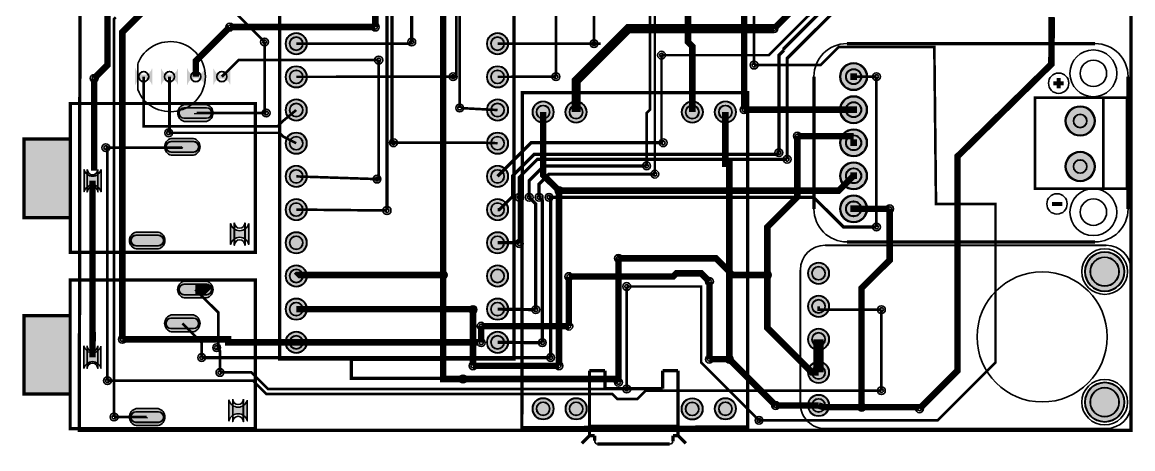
# Model space of a CAD drawing. Header units: millimetres. Extents: x -73.1 to 12.2, y 1 to 92.9.
# Drawn here: x -73.1 to 12.2, y 1 to 33.8 of the extents above; entities that cross this region are included whole.
import ezdxf

# ---------------------------------------------------------------- set-up
doc = ezdxf.new("R2010")
doc.units = ezdxf.units.MM
for name, color, linetype, true_color in [('BoardOutLine', 7, 'Continuous', 0xff00ff), ('BottomLayer', 7, 'Continuous', 0x0000ff), ('BottomSilkLayer', 7, 'Continuous', 0x66cc33), ('BottomSolderMaskLayer', 7, 'Continuous', 0xaa00ff), ('Document', 7, 'Continuous', 0xffffff), ('Hole', 7, 'Continuous', 0x222222), ('Multi-Layer', 7, 'Continuous', 0xc0c0c0), ('TopLayer', 7, 'Continuous', 0xff0000), ('TopSilkLayer', 7, 'Continuous', 0xffcc00), ('TopSolderMaskLayer', 7, 'Continuous', 0x800080)]:
    doc.layers.add(name, color=color, linetype=linetype, true_color=true_color)

msp = doc.modelspace()

# ---------------------------------------------------------------- hatches: boundary and pattern name
at = {"layer": 'BottomSolderMaskLayer'}
for points in [[(-52.879, 32.126, 1), (-51.228, 32.126, 1)], [(-37.419, 32.126, 1), (-35.768, 32.126, 1)], [(-63.103, 30.251, -0.785398), (-64.423, 30.251), (-64.423, 28.931, -0.785398), (-63.103, 28.931)], [(-61.12, 30.251, -0.785398), (-62.44, 30.251), (-62.44, 28.931, -0.785398), (-61.12, 28.931)], [(-59.093, 30.241, -0.785398), (-60.433, 30.241), (-60.433, 28.941, -0.785398), (-59.093, 28.941)], [(-57.103, 30.251, -0.785398), (-58.423, 30.251), (-58.423, 28.931, -0.785398), (-57.103, 28.931)], [(-52.879, 29.575, 1), (-51.228, 29.575, 1)], [(-37.419, 29.575, 1), (-35.768, 29.575, 1)], [(-10.299, 29.591, 1), (-8.198, 29.591, 1)], [(-60.659, 26.122, -0.785398), (-60.659, 27.472), (-58.93, 27.472, -0.785398), (-58.93, 26.122)], [(-52.879, 27.025, 1), (-51.228, 27.025, 1)], [(-37.419, 27.025, 1), (-35.768, 27.025, 1)], [(-33.919, 26.868, 1), (-32.268, 26.868, 1)], [(-31.387, 26.868, 1), (-29.736, 26.868, 1)], [(-22.458, 26.868, 1), (-20.807, 26.868, 1)], [(-19.918, 26.868, 1), (-18.267, 26.868, 1)], [(-10.299, 27.051, 1), (-8.198, 27.051, 1)], [(7.008, 26.184, 1), (9.294, 26.184, 1)], [(-61.659, 23.522, -0.785398), (-61.659, 24.872), (-59.93, 24.872, -0.785398), (-59.93, 23.522)], [(-52.879, 24.474, 1), (-51.228, 24.474, 1)], [(-37.419, 24.474, 1), (-35.768, 24.474, 1)], [(-10.299, 24.511, 1), (-8.198, 24.511, 1)], [(7.008, 22.684, 1), (9.294, 22.684, 1)], [(-67.019, 22.461, -0.785398), (-68.369, 22.461), (-68.369, 20.733, -0.785398), (-67.019, 20.733)], [(-52.879, 21.924, 1), (-51.228, 21.924, 1)], [(-37.419, 21.924, 1), (-35.768, 21.924, 1)], [(-10.299, 21.971, 1), (-8.198, 21.971, 1)], [(-10.299, 19.431, 1), (-8.198, 19.431, 1)], [(-52.879, 19.373, 1), (-51.228, 19.373, 1)], [(-37.419, 19.373, 1), (-35.768, 19.373, 1)], [(-55.669, 18.31, -0.785398), (-57.119, 18.31), (-57.119, 16.684, -0.785398), (-55.669, 16.684)], [(-64.359, 16.322, -0.785398), (-64.359, 17.672), (-62.63, 17.672, -0.785398), (-62.63, 16.322)], [(-52.879, 16.823, 1), (-51.228, 16.823, 1)], [(-37.419, 16.823, 1), (-35.768, 16.823, 1)], [(8.508, 14.605, 1), (11.558, 14.605, 1)], [(-52.879, 14.272, 1), (-51.228, 14.272, 1)], [(-37.419, 14.272, 1), (-35.768, 14.272, 1)], [(-12.763, 14.478, 1), (-11.113, 14.478, 1)], [(-60.664, 12.554, -0.785398), (-60.664, 13.904), (-58.936, 13.904, -0.785398), (-58.936, 12.554)], [(-52.879, 11.722, 1), (-51.228, 11.722, 1)], [(-37.419, 11.722, 1), (-35.768, 11.722, 1)], [(-12.763, 11.938, 1), (-11.113, 11.938, 1)], [(-61.664, 9.954, -0.785398), (-61.664, 11.304), (-59.936, 11.304, -0.785398), (-59.936, 9.954)], [(-52.879, 9.171, 1), (-51.228, 9.171, 1)], [(-37.419, 9.171, 1), (-35.768, 9.171, 1)], [(-12.763, 9.398, 1), (-11.113, 9.398, 1)], [(-67.025, 8.893, -0.785398), (-68.375, 8.893), (-68.375, 7.165, -0.785398), (-67.025, 7.165)], [(-12.763, 6.858, 1), (-11.113, 6.858, 1)], [(8.508, 4.572, 1), (11.558, 4.572, 1)], [(-12.763, 4.318, 1), (-11.113, 4.318, 1)], [(-55.79, 4.75, -0.785398), (-57.24, 4.75), (-57.24, 3.124, -0.785398), (-55.79, 3.124)], [(-33.919, 4.064, 1), (-32.268, 4.064, 1)], [(-31.38, 4.062, 1), (-29.729, 4.062, 1)], [(-22.469, 4.055, 1), (-20.818, 4.055, 1)], [(-19.918, 4.064, 1), (-18.267, 4.064, 1)], [(-64.364, 2.754, -0.785398), (-64.364, 4.104), (-62.636, 4.104, -0.785398), (-62.636, 2.754)]]:
    msp.add_hatch(color=256, dxfattribs=at).paths.add_polyline_path(points)
at = {"layer": 'Document'}
for points in [[(-8.994, 29.337), (-8.994, 29.845), (-9.502, 29.845), (-9.502, 29.337)], [(-8.994, 26.797), (-8.994, 27.305), (-9.502, 27.305), (-9.502, 26.797)], [(-69.406, 24.86), (-69.406, 18.764), (-72.962, 18.764), (-72.962, 24.86), (-69.406, 24.86)], [(-8.994, 24.257), (-8.994, 24.765), (-9.502, 24.765), (-9.502, 24.257)], [(-8.994, 21.717), (-8.994, 22.225), (-9.502, 22.225), (-9.502, 21.717)], [(-8.994, 19.177), (-8.994, 19.685), (-9.502, 19.685), (-9.502, 19.177)], [(-69.412, 11.292), (-69.412, 5.196), (-72.968, 5.196), (-72.968, 11.292), (-69.412, 11.292)]]:
    msp.add_hatch(color=256, dxfattribs=at).paths.add_polyline_path(points)
at = {"layer": 'Multi-Layer'}
for points in [[(-52.853, 32.126, 1), (-51.253, 32.126, 1)], [(-37.393, 32.126, 1), (-35.793, 32.126, 1)], [(-63.128, 30.226, -0.785398), (-64.398, 30.226), (-64.398, 28.956, -0.785398), (-63.128, 28.956)], [(-61.145, 30.226, -0.785398), (-62.415, 30.226), (-62.415, 28.956, -0.785398), (-61.145, 28.956)], [(-59.118, 30.216, -0.785398), (-60.408, 30.216), (-60.408, 28.966, -0.785398), (-59.118, 28.966)], [(-57.128, 30.226, -0.785398), (-58.398, 30.226), (-58.398, 28.956, -0.785398), (-57.128, 28.956)], [(-52.853, 29.575, 1), (-51.253, 29.575, 1)], [(-37.393, 29.575, 1), (-35.793, 29.575, 1)], [(-10.248, 29.591, 1), (-8.248, 29.591, 1)], [(-52.853, 27.025, 1), (-51.253, 27.025, 1)], [(-37.393, 27.025, 1), (-35.793, 27.025, 1)], [(-33.893, 26.868, 1), (-32.293, 26.868, 1)], [(-31.362, 26.868, 1), (-29.762, 26.868, 1)], [(-22.433, 26.868, 1), (-20.833, 26.868, 1)], [(-19.893, 26.868, 1), (-18.293, 26.868, 1)], [(-10.248, 27.051, 1), (-8.248, 27.051, 1)], [(7.058, 26.184, 1), (9.243, 26.184, 1)], [(-52.853, 24.474, 1), (-51.253, 24.474, 1)], [(-37.393, 24.474, 1), (-35.793, 24.474, 1)], [(-10.248, 24.511, 1), (-8.248, 24.511, 1)], [(7.058, 22.684, 1), (9.243, 22.684, 1)], [(-52.853, 21.924, 1), (-51.253, 21.924, 1)], [(-37.393, 21.924, 1), (-35.793, 21.924, 1)], [(-10.248, 21.971, 1), (-8.248, 21.971, 1)], [(-52.853, 19.373, 1), (-51.253, 19.373, 1)], [(-37.393, 19.373, 1), (-35.793, 19.373, 1)], [(-10.248, 19.431, 1), (-8.248, 19.431, 1)], [(-52.853, 16.823, 1), (-51.253, 16.823, 1)], [(-37.393, 16.823, 1), (-35.793, 16.823, 1)], [(8.533, 14.605, 1), (11.533, 14.605, 1)], [(-52.853, 14.272, 1), (-51.253, 14.272, 1)], [(-37.393, 14.272, 1), (-35.793, 14.272, 1)], [(-12.738, 14.478, 1), (-11.138, 14.478, 1)], [(-52.853, 11.722, 1), (-51.253, 11.722, 1)], [(-37.393, 11.722, 1), (-35.793, 11.722, 1)], [(-12.738, 11.938, 1), (-11.138, 11.938, 1)], [(-52.853, 9.171, 1), (-51.253, 9.171, 1)], [(-37.393, 9.171, 1), (-35.793, 9.171, 1)], [(-12.738, 9.398, 1), (-11.138, 9.398, 1)], [(-12.738, 6.858, 1), (-11.138, 6.858, 1)], [(8.533, 4.572, 1), (11.533, 4.572, 1)], [(-12.738, 4.318, 1), (-11.138, 4.318, 1)], [(-33.893, 4.064, 1), (-32.293, 4.064, 1)], [(-31.355, 4.062, 1), (-29.755, 4.062, 1)], [(-22.444, 4.055, 1), (-20.844, 4.055, 1)], [(-19.893, 4.064, 1), (-18.293, 4.064, 1)]]:
    msp.add_hatch(color=256, dxfattribs=at).paths.add_polyline_path(points)
at = {"layer": 'TopSolderMaskLayer'}
for points in [[(-52.879, 32.126, 1), (-51.228, 32.126, 1)], [(-37.419, 32.126, 1), (-35.768, 32.126, 1)], [(-63.103, 30.251, -0.785398), (-64.423, 30.251), (-64.423, 28.931, -0.785398), (-63.103, 28.931)], [(-61.12, 30.251, -0.785398), (-62.44, 30.251), (-62.44, 28.931, -0.785398), (-61.12, 28.931)], [(-59.093, 30.241, -0.785398), (-60.433, 30.241), (-60.433, 28.941, -0.785398), (-59.093, 28.941)], [(-57.103, 30.251, -0.785398), (-58.423, 30.251), (-58.423, 28.931, -0.785398), (-57.103, 28.931)], [(-52.879, 29.575, 1), (-51.228, 29.575, 1)], [(-37.419, 29.575, 1), (-35.768, 29.575, 1)], [(-10.299, 29.591, 1), (-8.198, 29.591, 1)], [(-60.659, 26.122, -0.785398), (-60.659, 27.472), (-58.93, 27.472, -0.785398), (-58.93, 26.122)], [(-52.879, 27.025, 1), (-51.228, 27.025, 1)], [(-37.419, 27.025, 1), (-35.768, 27.025, 1)], [(-33.919, 26.868, 1), (-32.268, 26.868, 1)], [(-31.387, 26.868, 1), (-29.736, 26.868, 1)], [(-22.458, 26.868, 1), (-20.807, 26.868, 1)], [(-19.918, 26.868, 1), (-18.267, 26.868, 1)], [(-10.299, 27.051, 1), (-8.198, 27.051, 1)], [(7.008, 26.184, 1), (9.294, 26.184, 1)], [(-61.659, 23.522, -0.785398), (-61.659, 24.872), (-59.93, 24.872, -0.785398), (-59.93, 23.522)], [(-52.879, 24.474, 1), (-51.228, 24.474, 1)], [(-37.419, 24.474, 1), (-35.768, 24.474, 1)], [(-10.299, 24.511, 1), (-8.198, 24.511, 1)], [(7.008, 22.684, 1), (9.294, 22.684, 1)], [(-67.019, 22.461, -0.785398), (-68.369, 22.461), (-68.369, 20.733, -0.785398), (-67.019, 20.733)], [(-52.879, 21.924, 1), (-51.228, 21.924, 1)], [(-37.419, 21.924, 1), (-35.768, 21.924, 1)], [(-10.299, 21.971, 1), (-8.198, 21.971, 1)], [(-10.299, 19.431, 1), (-8.198, 19.431, 1)], [(-52.879, 19.373, 1), (-51.228, 19.373, 1)], [(-37.419, 19.373, 1), (-35.768, 19.373, 1)], [(-55.669, 18.31, -0.785398), (-57.119, 18.31), (-57.119, 16.684, -0.785398), (-55.669, 16.684)], [(-64.359, 16.322, -0.785398), (-64.359, 17.672), (-62.63, 17.672, -0.785398), (-62.63, 16.322)], [(-52.879, 16.823, 1), (-51.228, 16.823, 1)], [(-37.419, 16.823, 1), (-35.768, 16.823, 1)], [(8.508, 14.605, 1), (11.558, 14.605, 1)], [(-52.879, 14.272, 1), (-51.228, 14.272, 1)], [(-37.419, 14.272, 1), (-35.768, 14.272, 1)], [(-12.763, 14.478, 1), (-11.113, 14.478, 1)], [(-60.664, 12.554, -0.785398), (-60.664, 13.904), (-58.936, 13.904, -0.785398), (-58.936, 12.554)], [(-52.879, 11.722, 1), (-51.228, 11.722, 1)], [(-37.419, 11.722, 1), (-35.768, 11.722, 1)], [(-12.763, 11.938, 1), (-11.113, 11.938, 1)], [(-61.664, 9.954, -0.785398), (-61.664, 11.304), (-59.936, 11.304, -0.785398), (-59.936, 9.954)], [(-52.879, 9.171, 1), (-51.228, 9.171, 1)], [(-37.419, 9.171, 1), (-35.768, 9.171, 1)], [(-12.763, 9.398, 1), (-11.113, 9.398, 1)], [(-67.025, 8.893, -0.785398), (-68.375, 8.893), (-68.375, 7.165, -0.785398), (-67.025, 7.165)], [(-12.763, 6.858, 1), (-11.113, 6.858, 1)], [(8.508, 4.572, 1), (11.558, 4.572, 1)], [(-12.763, 4.318, 1), (-11.113, 4.318, 1)], [(-55.79, 4.75, -0.785398), (-57.24, 4.75), (-57.24, 3.124, -0.785398), (-55.79, 3.124)], [(-33.919, 4.064, 1), (-32.268, 4.064, 1)], [(-31.38, 4.062, 1), (-29.729, 4.062, 1)], [(-22.469, 4.055, 1), (-20.818, 4.055, 1)], [(-19.918, 4.064, 1), (-18.267, 4.064, 1)], [(-64.364, 2.754, -0.785398), (-64.364, 4.104), (-62.636, 4.104, -0.785398), (-62.636, 2.754)]]:
    msp.add_hatch(color=256, dxfattribs=at).paths.add_polyline_path(points)

# ---------------------------------------------------------------- linework, layer by layer
at = {"layer": 'BoardOutLine', "const_width": 0.254}
msp.add_lwpolyline([(-68.58, 92.456), (12.065, 92.583), (12.065, 2.414), (-68.707, 2.414), (-68.58, 92.456)], close=True, dxfattribs=at)
at = {"layer": 'BottomLayer'}
for points, const_width in [([(-24.003, 31.242), (-15.748, 31.242), (-9.525, 37.465)], 0.2), ([(-57.277, 35.179), (-57.277, 35.052), (-54.483, 32.258)], 0.2), ([(-66.548, 34.544), (-66.548, 30.481), (-67.564, 29.465)], 0.5), ([(-57.15, 33.401), (-45.974, 33.401)], 0.5), ([(-30.562, 26.868), (-30.561, 29.257), (-26.543, 33.275), (-15.367, 33.275)], 0.7), ([(-52.053, 32.126), (-43.312, 32.126), (-43.18, 32.258)], 0.2), ([(-36.593, 32.126), (-28.685, 32.131)], 0.2), ([(-16.891, 30.481), (-11.791, 30.481), (-10.394, 31.878), (-3.048, 31.878), (-2.921, 19.813), (1.651, 19.813), (1.651, 7.621), (-2.795, 3.175), (-16.51, 3.175)], 0.2), ([(-57.763, 29.591), (-56.493, 30.861), (-45.72, 30.861)], 0.2), ([(-52.053, 27.025), (-53.045, 26.203), (-53.467, 25.782), (-63.764, 25.782), (-63.764, 29.592)], 0.2), ([(-52.053, 29.575), (-52.053, 29.575), (-40.005, 29.591)], 0.2), ([(-32.108, 29.592), (-36.593, 29.575)], 0.2), ([(-9.248, 29.591), (-7.493, 29.591), (-7.493, 29.591)], 0.2), ([(-17.653, 27.051), (-17.273, 27.051), (-17.273, 27.052), (-9.248, 27.052)], 0.5), ([(-54.356, 26.797), (-59.794, 26.797), (-59.794, 26.798)], 0.2), ([(-36.593, 27.025), (-39.497, 27.179), (-39.497, 27.178)], 0.2), ([(-52.053, 24.474), (-53.045, 24.979), (-53.34, 25.274), (-61.849, 25.274)], 0.2), ([(-9.248, 25.019), (-13.566, 25.019)], 0.5), ([(-60.795, 24.197), (-60.862, 24.13), (-66.675, 24.13)], 0.2), ([(-36.593, 24.474), (-37.629, 24.511), (-44.577, 24.511)], 0.2), ([(-36.593, 21.924), (-34.006, 24.511), (-23.876, 24.511)], 0.25), ([(-36.594, 19.373), (-36.449, 19.373), (-35.433, 20.389), (-35.433, 21.972), (-33.782, 23.623), (-15.113, 23.623), (-14.986, 23.75)], 0.25), ([(-34.925, 20.321), (-34.925, 21.845), (-33.528, 23.242), (-14.351, 23.242)], 0.25), ([(-34.163, 20.32), (-34.163, 21.59), (-33.02, 22.733), (-25.146, 22.733)], 0.25), ([(-24.511, 22.098), (-32.639, 22.098), (-33.401, 21.336), (-33.401, 20.32)], 0.25), ([(-31.877, 20.828), (-10.391, 20.828), (-9.248, 21.971)], 0.5), ([(-45.847, 21.717), (-52.053, 21.924), (-52.053, 21.924)], 0.2), ([(-7.493, 18.035), (-10.033, 18.035), (-12.319, 20.321), (-32.638, 20.321), (-32.639, 20.32)], 0.25), ([(-6.477, 19.432), (-6.477, 19.432), (-9.248, 19.439), (-9.248, 19.432)], 0.5), ([(-45.085, 19.304), (-52.053, 19.373), (-52.053, 19.373)], 0.2), ([(-36.593, 16.823), (-34.984, 16.823), (-34.925, 16.764)], 0.25), ([(-27.305, 15.621), (-27.304, 15.622), (-19.812, 15.622), (-18.542, 14.352), (-15.875, 14.352), (-15.875, 10.288), (-12.446, 6.859), (-11.938, 6.859)], 0.5), ([(-52.053, 14.272), (-51.974, 14.351), (-40.767, 14.351)], 0.5), ([(-31.115, 14.225), (-23.114, 14.225), (-22.86, 14.479), (-20.955, 14.479), (-20.32, 13.844)], 0.5), ([(-52.053, 11.722), (-38.481, 11.722), (-38.481, 11.684)], 0.5), ([(-11.938, 11.938), (-11.938, 11.684), (-7.112, 11.684)], 0.2), ([(-36.593, 11.722), (-36.593, 11.722), (-33.655, 11.684)], 0.25), ([(-37.846, 10.414), (-31.115, 10.414), (-31.115, 10.414)], 0.5), ([(-53.046, 9.17), (-57.277, 9.17), (-57.277, 9.398), (-65.405, 9.398)], 0.5), ([(-53.047, 9.171), (-37.846, 9.171), (-37.846, 9.144)], 0.5), ([(-11.938, 6.858), (-11.938, 9.398)], 0.8), ([(-33.147, 9.144), (-36.593, 9.171), (-36.593, 9.171)], 0.25), ([(-32.512, 8.001), (-59.309, 8.001), (-59.309, 8.001)], 0.25), ([(-20.32, 7.874), (-18.796, 7.874)], 0.5), ([(-26.67, 5.588), (-54.229, 5.588), (-55.499, 6.858), (-57.912, 6.858)], 0.2), ([(-38.481, 7.366), (-31.877, 7.366), (-31.877, 7.366)], 0.5), ([(-7.112, 5.461), (-25.223, 5.461), (-25.858, 4.826), (-27.406, 4.826), (-27.788, 5.208), (-54.356, 5.208), (-55.372, 6.224), (-66.548, 6.224)], 0.2), ([(-39.243, 6.35), (-27.559, 6.35), (-27.305, 6.096)], 0.5), ([(-15.24, 4.319), (-11.938, 4.319)], 0.5), ([(-11.938, 4.318), (-11.557, 4.191), (-8.636, 4.191)], 0.5), ([(-8.636, 4.192), (-4.319, 4.192), (-4.191, 4.064)], 0.5), ([(-63.5, 3.43), (-63.501, 3.429), (-66.04, 3.429)], 0.2)]:
    msp.add_lwpolyline(points, dxfattribs=dict(at, const_width=const_width))
at = {"layer": 'BottomSilkLayer', "const_width": 0.127}
msp.add_lwpolyline([(-64.222, 30.591), (-64.222, 28.591)], dxfattribs=at)
at = {"layer": 'BottomSolderMaskLayer'}
for points in [[(-9.277, 30.169), (-9.22, 30.169)], [(-64.152, 29.588), (-64.152, 29.594)], [(-63.374, 29.588), (-63.374, 29.594)], [(-62.169, 29.588), (-62.169, 29.594)], [(-61.391, 29.588), (-61.391, 29.594)], [(-60.152, 29.588), (-60.152, 29.594)], [(-59.374, 29.588), (-59.374, 29.594)], [(-58.152, 29.588), (-58.152, 29.594)], [(-57.374, 29.588), (-57.374, 29.594)], [(-9.277, 29.013), (-9.22, 29.013)], [(-9.277, 27.629), (-9.22, 27.629)], [(-58.93, 27.204), (-60.659, 27.204)], [(-9.277, 26.473), (-9.22, 26.473)], [(-58.93, 26.391), (-60.659, 26.391)], [(7.627, 26.184), (7.627, 26.184)], [(8.674, 26.184), (8.674, 26.184)], [(-9.277, 25.089), (-9.22, 25.089)], [(-59.93, 24.604), (-61.659, 24.604)], [(-9.277, 23.933), (-9.22, 23.933)], [(-59.93, 23.79), (-61.659, 23.79)], [(-68.11, 22.461), (-68.11, 20.733)], [(-67.279, 22.461), (-67.279, 20.733)], [(-9.277, 22.549), (-9.22, 22.549)], [(7.627, 22.684), (7.627, 22.684)], [(8.674, 22.684), (8.674, 22.684)], [(-9.277, 21.393), (-9.22, 21.393)], [(-9.277, 20.009), (-9.22, 20.009)], [(-9.277, 18.853), (-9.22, 18.853)], [(-56.809, 18.361), (-56.809, 16.633)], [(-55.98, 18.361), (-55.98, 16.633)], [(-62.63, 17.404), (-64.359, 17.404)], [(-62.63, 16.59), (-64.359, 16.59)], [(-58.936, 13.636), (-60.664, 13.636)], [(-58.936, 12.823), (-60.664, 12.823)], [(-59.936, 11.036), (-61.664, 11.036)], [(-59.936, 10.222), (-61.664, 10.222)], [(-68.115, 8.893), (-68.115, 7.165)], [(-67.285, 8.893), (-67.285, 7.165)], [(-56.929, 4.801), (-56.929, 3.073)], [(-56.101, 4.801), (-56.101, 3.073)], [(-62.636, 3.836), (-64.364, 3.836)], [(-62.636, 3.022), (-64.364, 3.022)]]:
    msp.add_lwpolyline(points, close=True, dxfattribs=at)
for centre, radius in [((-52.053, 32.126), 0.825), ((-52.053, 32.126), 0.516), ((-36.593, 32.126), 0.825), ((-36.593, 32.126), 0.516), ((-52.053, 29.575), 0.825), ((-52.053, 29.575), 0.516), ((-36.593, 29.575), 0.825), ((-36.593, 29.575), 0.516), ((-9.248, 29.591), 1.051), ((-52.053, 27.025), 0.825), ((-52.053, 27.025), 0.516), ((-36.593, 27.025), 0.825), ((-36.593, 27.025), 0.516), ((-33.093, 26.868), 0.825), ((-33.093, 26.868), 0.516), ((-30.562, 26.868), 0.825), ((-30.562, 26.868), 0.516), ((-21.633, 26.868), 0.825), ((-21.633, 26.868), 0.516), ((-19.093, 26.868), 0.825), ((-19.093, 26.868), 0.516), ((-9.248, 27.051), 1.051), ((8.151, 26.184), 1.143), ((-52.053, 24.474), 0.825), ((-52.053, 24.474), 0.516), ((-36.593, 24.474), 0.825), ((-36.593, 24.474), 0.516), ((-9.248, 24.511), 1.051), ((8.151, 22.684), 1.143), ((-52.053, 21.924), 0.825), ((-52.053, 21.924), 0.516), ((-36.593, 21.924), 0.825), ((-36.593, 21.924), 0.516), ((-9.248, 21.971), 1.051), ((-9.248, 19.431), 1.051), ((-52.053, 19.373), 0.825), ((-52.053, 19.373), 0.516), ((-36.593, 19.373), 0.825), ((-36.593, 19.373), 0.516), ((-52.053, 16.823), 0.825), ((-52.053, 16.823), 0.516), ((-36.593, 16.823), 0.825), ((-36.593, 16.823), 0.516), ((10.033, 14.605), 1.525), ((10.033, 14.605), 1.118), ((-52.053, 14.272), 0.825), ((-52.053, 14.272), 0.516), ((-36.593, 14.272), 0.825), ((-36.593, 14.272), 0.516), ((-11.938, 14.478), 0.825), ((-11.938, 14.478), 0.516), ((-52.053, 11.722), 0.825), ((-52.053, 11.722), 0.516), ((-36.593, 11.722), 0.825), ((-36.593, 11.722), 0.516), ((-11.938, 11.938), 0.825), ((-11.938, 11.938), 0.516), ((-52.053, 9.171), 0.825), ((-52.053, 9.171), 0.516), ((-36.593, 9.171), 0.825), ((-36.593, 9.171), 0.516), ((-11.938, 9.398), 0.825), ((-11.938, 9.398), 0.516), ((-11.938, 6.858), 0.825), ((-11.938, 6.858), 0.516), ((10.033, 4.572), 1.525), ((-11.938, 4.318), 0.825), ((10.033, 4.572), 1.118), ((-33.093, 4.064), 0.825), ((-33.093, 4.064), 0.516), ((-30.555, 4.062), 0.825), ((-30.554, 4.062), 0.516), ((-21.644, 4.055), 0.825), ((-21.644, 4.055), 0.516), ((-19.093, 4.064), 0.825), ((-19.093, 4.064), 0.516), ((-11.938, 4.318), 0.516)]:
    msp.add_circle(centre, radius, dxfattribs=at)
for centre, radius, start, end in [((-63.763, 29.594), 0.389, 360, 540), ((-61.78, 29.594), 0.389, 360, 540), ((-59.763, 29.594), 0.389, 360, 540), ((-57.763, 29.594), 0.389, 360, 540), ((-9.277, 29.591), 0.578, 450, 270), ((-9.22, 29.591), 0.578, 270, 450), ((-63.763, 29.588), 0.389, 540, 360), ((-61.78, 29.588), 0.389, 540, 360), ((-59.763, 29.588), 0.389, 540, 360), ((-57.763, 29.588), 0.389, 540, 360), ((-9.277, 27.051), 0.578, 450, 270), ((-9.22, 27.051), 0.578, 270, 450), ((-60.659, 26.797), 0.407, 90, 270), ((-58.93, 26.797), 0.407, 270, 90), ((8.151, 26.184), 0.523, 360, 180), ((8.151, 26.184), 0.523, 180, 360), ((-9.277, 24.511), 0.578, 450, 270), ((-9.22, 24.511), 0.578, 270, 450), ((-61.659, 24.197), 0.407, 90, 270), ((-59.93, 24.197), 0.407, 270, 90), ((8.151, 22.684), 0.523, 360, 180), ((-67.694, 22.461), 0.415, 180, 0), ((-9.277, 21.971), 0.578, 450, 270), ((-9.22, 21.971), 0.578, 270, 450), ((8.151, 22.684), 0.523, 180, 360), ((-67.694, 20.733), 0.415, 0, 180), ((-9.277, 19.431), 0.578, 450, 270), ((-9.22, 19.431), 0.578, 270, 450), ((-56.394, 18.361), 0.414, 180, 0), ((-64.359, 16.997), 0.407, 90, 270), ((-62.63, 16.997), 0.407, 270, 90), ((-56.394, 16.633), 0.414, 0, 180), ((-60.664, 13.229), 0.407, 90, 270), ((-58.936, 13.229), 0.407, 270, 90), ((-61.664, 10.629), 0.407, 90, 270), ((-59.936, 10.629), 0.407, 270, 90), ((-67.7, 8.893), 0.415, 180, 0), ((-67.7, 7.165), 0.415, 0, 180), ((-56.515, 4.801), 0.414, 180, 0), ((-64.364, 3.429), 0.407, 90, 270), ((-62.636, 3.429), 0.407, 270, 90), ((-56.515, 3.073), 0.414, 0, 180)]:
    msp.add_arc(centre, radius, start, end, dxfattribs=at)
at = {"layer": 'Document'}
for points, const_width in [([(-64.222, 30.591), (-64.222, 28.591)], 0.127), ([(-29.53, 6.999), (-28.336, 6.999)], 0.254), ([(-28.336, 5.602), (-28.336, 6.999)], 0.254), ([(-22.722, 6.999), (-23.916, 6.999)], 0.254), ([(-23.916, 5.602), (-23.916, 6.999)], 0.254), ([(-28.336, 5.602), (-23.916, 5.602)], 0.254), ([(-29.53, 2.706), (-22.722, 2.706)], 0.254)]:
    msp.add_lwpolyline(points, dxfattribs=dict(at, const_width=const_width))
msp.add_arc((-61.722, 29.591), 2.693, 201.80075, 158.19925, dxfattribs=at)
at = {"layer": 'Hole'}
for centre, radius in [((-57.15, 33.401), 0.15), ((-45.974, 33.401), 0.15), ((-15.367, 33.274), 0.15), ((-54.483, 32.258), 0.15), ((-43.18, 32.258), 0.15), ((-29.187, 32.126), 0.15), ((-45.72, 30.861), 0.155), ((-24.003, 31.242), 0.15), ((-16.891, 30.48), 0.15), ((-67.564, 29.464), 0.15), ((-40.005, 29.591), 0.15), ((-32.108, 29.591), 0.15), ((-7.493, 29.591), 0.15), ((-39.497, 27.178), 0.15), ((-54.356, 26.797), 0.15), ((-17.653, 27.051), 0.15), ((-61.849, 25.273), 0.15), ((-13.566, 25.019), 0.15), ((-66.675, 24.13), 0.15), ((-44.577, 24.511), 0.15), ((-23.876, 24.511), 0.15), ((-14.986, 23.749), 0.15), ((-14.351, 23.241), 0.15), ((-25.146, 22.733), 0.15), ((-24.511, 22.098), 0.15), ((-45.847, 21.717), 0.15), ((-34.925, 20.32), 0.15), ((-34.163, 20.32), 0.15), ((-33.401, 20.32), 0.15), ((-32.639, 20.32), 0.15), ((-31.877, 20.828), 0.15), ((-45.085, 19.304), 0.155), ((-6.477, 19.431), 0.15), ((-7.493, 18.034), 0.15), ((-34.925, 16.764), 0.15), ((-27.305, 15.621), 0.15), ((-40.767, 14.351), 0.15), ((-15.875, 14.351), 0.15), ((-31.115, 14.224), 0.15), ((-20.32, 13.844), 0.15), ((-26.67, 13.462), 0.15), ((-38.481, 11.684), 0.15), ((-33.655, 11.684), 0.15), ((-7.112, 11.684), 0.15), ((-37.846, 10.414), 0.15), ((-31.115, 10.414), 0.15), ((-65.405, 9.398), 0.15), ((-58.166, 8.763), 0.15), ((-37.846, 9.144), 0.15), ((-33.147, 9.144), 0.15), ((-59.309, 8.001), 0.15), ((-32.512, 8.001), 0.15), ((-20.32, 7.874), 0.15), ((-18.796, 7.874), 0.15), ((-57.912, 6.858), 0.15), ((-38.481, 7.366), 0.15), ((-31.877, 7.366), 0.15), ((-66.548, 6.223), 0.15), ((-39.243, 6.35), 0.15), ((-27.305, 6.096), 0.15), ((-26.67, 5.588), 0.15), ((-7.112, 5.461), 0.15), ((-15.24, 4.319), 0.15), ((-8.636, 4.191), 0.15), ((-66.04, 3.429), 0.15), ((-4.191, 4.064), 0.15), ((-16.51, 3.175), 0.15)]:
    msp.add_circle(centre, radius, dxfattribs=at)
at = {"layer": 'Multi-Layer'}
for points in [[(-9.276, 30.141), (-9.221, 30.141)], [(-64.144, 29.589), (-64.144, 29.594)], [(-63.382, 29.589), (-63.382, 29.594)], [(-62.161, 29.589), (-62.161, 29.594)], [(-61.399, 29.589), (-61.399, 29.594)], [(-60.144, 29.589), (-60.144, 29.594)], [(-59.382, 29.589), (-59.382, 29.594)], [(-58.144, 29.589), (-58.144, 29.594)], [(-57.382, 29.589), (-57.382, 29.594)], [(-9.276, 29.041), (-9.221, 29.041)], [(-9.276, 27.601), (-9.221, 27.601)], [(-58.944, 27.197), (-60.644, 27.197)], [(-9.276, 26.501), (-9.221, 26.501)], [(-58.944, 26.397), (-60.644, 26.397)], [(7.651, 26.184), (7.651, 26.184)], [(8.65, 26.184), (8.65, 26.184)], [(-9.276, 25.061), (-9.221, 25.061)], [(-59.944, 24.597), (-61.644, 24.597)], [(-9.276, 23.961), (-9.221, 23.961)], [(-59.944, 23.797), (-61.644, 23.797)], [(-68.094, 22.447), (-68.094, 20.747)], [(-67.294, 22.447), (-67.294, 20.747)], [(-9.276, 22.521), (-9.221, 22.521)], [(7.651, 22.684), (7.651, 22.684)], [(8.65, 22.684), (8.65, 22.684)], [(-9.276, 21.421), (-9.221, 21.421)], [(-9.276, 19.981), (-9.221, 19.981)], [(-9.276, 18.881), (-9.221, 18.881)], [(-56.794, 18.347), (-56.794, 16.647)], [(-55.994, 18.347), (-55.994, 16.647)], [(-62.644, 17.397), (-64.344, 17.397)], [(-62.644, 16.597), (-64.344, 16.597)], [(-58.95, 13.629), (-60.65, 13.629)], [(-58.95, 12.829), (-60.65, 12.829)], [(-59.95, 11.029), (-61.65, 11.029)], [(-59.95, 10.229), (-61.65, 10.229)], [(-68.1, 8.879), (-68.1, 7.179)], [(-67.3, 8.879), (-67.3, 7.179)], [(-56.915, 4.787), (-56.915, 3.087)], [(-56.115, 4.787), (-56.115, 3.087)], [(-62.65, 3.829), (-64.35, 3.829)], [(-62.65, 3.029), (-64.35, 3.029)]]:
    msp.add_lwpolyline(points, close=True, dxfattribs=at)
for points in [[(-60.645, 26.147, -0.785398), (-60.645, 27.447), (-58.945, 27.447, -0.785398), (-58.945, 26.147)], [(-61.645, 23.547, -0.785398), (-61.645, 24.847), (-59.945, 24.847, -0.785398), (-59.945, 23.547)], [(-67.044, 22.447, -0.785398), (-68.344, 22.447), (-68.344, 20.747, -0.785398), (-67.044, 20.747)], [(-55.694, 18.297, -0.785398), (-57.094, 18.297), (-57.094, 16.697, -0.785398), (-55.694, 16.697)], [(-64.345, 16.347, -0.785398), (-64.345, 17.647), (-62.645, 17.647, -0.785398), (-62.645, 16.347)], [(-60.65, 12.579, -0.785398), (-60.65, 13.879), (-58.95, 13.879, -0.785398), (-58.95, 12.579)], [(-61.65, 9.979, -0.785398), (-61.65, 11.279), (-59.95, 11.279, -0.785398), (-59.95, 9.979)], [(-67.05, 8.879, -0.785398), (-68.35, 8.879), (-68.35, 7.179, -0.785398), (-67.05, 7.179)], [(-55.815, 4.737, -0.785398), (-57.215, 4.737), (-57.215, 3.137, -0.785398), (-55.815, 3.137)], [(-64.35, 2.779, -0.785398), (-64.35, 4.079), (-62.65, 4.079, -0.785398), (-62.65, 2.779)]]:
    msp.add_lwpolyline(points, format="xyb", close=True, dxfattribs=at)
for centre, radius in [((-57.15, 33.401), 0.3), ((-45.974, 33.401), 0.3), ((-15.367, 33.274), 0.3), ((-54.483, 32.258), 0.3), ((-52.053, 32.126), 0.8), ((-52.053, 32.126), 0.5), ((-43.18, 32.258), 0.3), ((-36.593, 32.126), 0.8), ((-36.593, 32.126), 0.5), ((-29.187, 32.126), 0.3), ((-45.72, 30.861), 0.31), ((-24.003, 31.242), 0.3), ((-16.891, 30.48), 0.3), ((9.167, 29.845), 1.016), ((-52.053, 29.575), 0.8), ((-52.053, 29.575), 0.5), ((-40.005, 29.591), 0.3), ((-36.593, 29.575), 0.8), ((-36.593, 29.575), 0.5), ((-32.108, 29.591), 0.3), ((-9.248, 29.591), 1), ((-7.493, 29.591), 0.3), ((-67.564, 29.464), 0.3), ((-52.053, 27.025), 0.8), ((-52.053, 27.025), 0.5), ((-39.497, 27.178), 0.3), ((-36.593, 27.025), 0.8), ((-36.593, 27.025), 0.5), ((-33.093, 26.868), 0.8), ((-33.093, 26.868), 0.5), ((-30.562, 26.868), 0.8), ((-30.562, 26.868), 0.5), ((-21.633, 26.868), 0.8), ((-21.633, 26.868), 0.5), ((-19.093, 26.868), 0.8), ((-19.093, 26.868), 0.5), ((-17.653, 27.051), 0.3), ((-9.248, 27.051), 1), ((-54.356, 26.797), 0.3), ((8.151, 26.184), 1.092), ((-61.849, 25.273), 0.3), ((-52.053, 24.474), 0.8), ((-52.053, 24.474), 0.5), ((-44.577, 24.511), 0.3), ((-36.593, 24.474), 0.8), ((-36.593, 24.474), 0.5), ((-23.876, 24.511), 0.3), ((-13.566, 25.019), 0.3), ((-9.248, 24.511), 1), ((-66.675, 24.13), 0.3), ((-14.986, 23.749), 0.3), ((-25.146, 22.733), 0.3), ((-14.351, 23.241), 0.3), ((8.151, 22.684), 1.092), ((-52.053, 21.924), 0.8), ((-52.053, 21.924), 0.5), ((-36.593, 21.924), 0.8), ((-36.593, 21.924), 0.5), ((-24.511, 22.098), 0.3), ((-9.248, 21.971), 1), ((-45.847, 21.717), 0.3), ((-34.925, 20.32), 0.3), ((-34.163, 20.32), 0.3), ((-33.401, 20.32), 0.3), ((-32.639, 20.32), 0.3), ((-31.877, 20.828), 0.3), ((-52.053, 19.373), 0.8), ((-52.053, 19.373), 0.5), ((-36.593, 19.373), 0.8), ((-36.593, 19.373), 0.5), ((-9.248, 19.431), 1), ((-6.477, 19.431), 0.3), ((9.167, 19.177), 1.016), ((-45.085, 19.304), 0.31), ((-7.493, 18.034), 0.3), ((-52.053, 16.823), 0.8), ((-52.053, 16.823), 0.5), ((-36.593, 16.823), 0.8), ((-36.593, 16.823), 0.5), ((-34.925, 16.764), 0.3), ((-27.305, 15.621), 0.3), ((10.033, 14.605), 1.5), ((10.033, 14.605), 1.1), ((-52.053, 14.272), 0.8), ((-52.053, 14.272), 0.5), ((-40.767, 14.351), 0.3), ((-36.593, 14.272), 0.8), ((-36.593, 14.272), 0.5), ((-31.115, 14.224), 0.3), ((-15.875, 14.351), 0.3), ((-11.938, 14.478), 0.8), ((-11.938, 14.478), 0.5), ((-26.67, 13.462), 0.3), ((-20.32, 13.844), 0.3), ((-52.053, 11.722), 0.8), ((-52.053, 11.722), 0.5), ((-38.481, 11.684), 0.3), ((-36.593, 11.722), 0.8), ((-36.593, 11.722), 0.5), ((-33.655, 11.684), 0.3), ((-11.938, 11.938), 0.8), ((-11.938, 11.938), 0.5), ((-7.112, 11.684), 0.3), ((-37.846, 10.414), 0.3), ((-31.115, 10.414), 0.3), ((-65.405, 9.398), 0.3), ((-52.053, 9.171), 0.8), ((-52.053, 9.171), 0.5), ((-37.846, 9.144), 0.3), ((-36.593, 9.171), 0.8), ((-36.593, 9.171), 0.5), ((-33.147, 9.144), 0.3), ((-11.938, 9.398), 0.8), ((-11.938, 9.398), 0.5), ((-58.166, 8.763), 0.3), ((-59.309, 8.001), 0.3), ((-32.512, 8.001), 0.3), ((-20.32, 7.874), 0.3), ((-18.796, 7.874), 0.3), ((-57.912, 6.858), 0.3), ((-38.481, 7.366), 0.3), ((-31.877, 7.366), 0.3), ((-11.938, 6.858), 0.8), ((-11.938, 6.858), 0.5), ((-66.548, 6.223), 0.3), ((-39.243, 6.35), 0.3), ((-27.305, 6.096), 0.3), ((10.033, 4.572), 1.5), ((-26.67, 5.588), 0.3), ((-11.938, 4.318), 0.8), ((-7.112, 5.461), 0.3), ((10.033, 4.572), 1.1), ((-33.093, 4.064), 0.8), ((-33.093, 4.064), 0.5), ((-30.555, 4.062), 0.8), ((-30.554, 4.062), 0.5), ((-21.644, 4.055), 0.8), ((-21.644, 4.055), 0.5), ((-19.093, 4.064), 0.8), ((-19.093, 4.064), 0.5), ((-15.24, 4.319), 0.3), ((-11.938, 4.318), 0.5), ((-8.636, 4.191), 0.3), ((-4.191, 4.064), 0.3), ((-66.04, 3.429), 0.3), ((-16.51, 3.175), 0.3)]:
    msp.add_circle(centre, radius, dxfattribs=at)
for centre, radius, start, end in [((-63.763, 29.594), 0.381, 360, 540), ((-61.78, 29.594), 0.381, 360, 540), ((-59.763, 29.594), 0.381, 360, 540), ((-57.763, 29.594), 0.381, 360, 540), ((-9.276, 29.591), 0.55, 450, 270), ((-9.221, 29.591), 0.55, 270, 450), ((-63.763, 29.589), 0.381, 540, 360), ((-61.78, 29.589), 0.381, 540, 360), ((-59.763, 29.589), 0.381, 540, 360), ((-57.763, 29.589), 0.381, 540, 360), ((-9.276, 27.051), 0.55, 450, 270), ((-9.221, 27.051), 0.55, 270, 450), ((-60.644, 26.797), 0.4, 90, 270), ((-58.944, 26.797), 0.4, 270, 90), ((8.151, 26.184), 0.5, 360, 180), ((8.151, 26.184), 0.5, 180, 360), ((-9.276, 24.511), 0.55, 450, 270), ((-9.221, 24.511), 0.55, 270, 450), ((-61.644, 24.197), 0.4, 90, 270), ((-59.944, 24.197), 0.4, 270, 90), ((8.151, 22.684), 0.5, 360, 180), ((-67.694, 22.447), 0.4, 180, 0), ((-9.276, 21.971), 0.55, 450, 270), ((-9.221, 21.971), 0.55, 270, 450), ((8.151, 22.684), 0.5, 180, 360), ((-67.694, 20.747), 0.4, 0, 180), ((-9.276, 19.431), 0.55, 450, 270), ((-9.221, 19.431), 0.55, 270, 450), ((-56.394, 18.347), 0.4, 180, 0), ((-64.344, 16.997), 0.4, 90, 270), ((-62.644, 16.997), 0.4, 270, 90), ((-56.394, 16.647), 0.4, 0, 180), ((-60.65, 13.229), 0.4, 90, 270), ((-58.95, 13.229), 0.4, 270, 90), ((-61.65, 10.629), 0.4, 90, 270), ((-59.95, 10.629), 0.4, 270, 90), ((-67.7, 8.879), 0.4, 180, 0), ((-67.7, 7.179), 0.4, 0, 180), ((-56.515, 4.787), 0.4, 180, 0), ((-64.35, 3.429), 0.4, 90, 270), ((-62.65, 3.429), 0.4, 270, 90), ((-56.515, 3.087), 0.4, 0, 180)]:
    msp.add_arc(centre, radius, start, end, dxfattribs=at)
at = {"layer": 'TopLayer'}
for points, const_width in [([(-14.605, 88.393), (-14.605, 70.232), (-14.478, 70.105), (-14.478, 55.373), (-12.065, 52.96), (-12.065, 36.576), (-15.367, 33.274)], 0.5), ([(-21.633, 26.869), (-21.633, 31.918), (-21.971, 32.259), (-21.971, 81.027), (-22.987, 81.916), (-24.765, 83.694), (-24.765, 84.329)], 0.5), ([(-14.351, 23.241), (-14.351, 30.989), (-8.382, 36.958), (-8.382, 84.415), (-6.741, 84.415)], 0.25), ([(-43.18, 32.258), (-43.18, 63.374), (-43.18, 63.374), (-42.926, 63.628), (-42.926, 83.947)], 0.25), ([(-40.005, 29.591), (-39.751, 29.591), (-39.751, 40.259), (-40.132, 40.64), (-40.132, 82.169), (-40.132, 82.169)], 0.2), ([(-44.577, 24.511), (-44.704, 24.511), (-44.704, 64.389), (-44.45, 64.643), (-44.45, 78.74)], 0.25), ([(-44.958, 77.344), (-44.958, 64.643), (-45.085, 64.516), (-45.085, 19.304), (-45.085, 19.304)], 0.25), ([(-40.767, 14.351), (-40.767, 69.215), (-40.767, 69.215), (-40.767, 69.215)], 0.5), ([(-16.637, 57.659), (-16.637, 46.991), (-15.24, 45.594), (-15.24, 38.609), (-17.653, 36.196), (-17.653, 27.052)], 0.5), ([(-14.097, 52.578), (-14.097, 52.578), (-14.097, 37.974), (-16.891, 35.18), (-16.891, 30.48)], 0.2), ([(-24.511, 43.434), (-24.511, 22.098), (-24.511, 22.098)], 0.2), ([(-39.497, 27.178), (-39.497, 40.767), (-39.624, 40.767)], 0.2), ([(-29.187, 32.126), (-29.187, 40.64)], 0.2), ([(-45.974, 33.402), (-45.974, 38.482)], 0.5), ([(-32.108, 38.989), (-32.108, 29.591)], 0.2), ([(-25.146, 22.734), (-25.146, 26.798), (-24.892, 27.052), (-24.892, 37.339), (-25.146, 37.593)], 0.2), ([(-14.605, 31.624), (-14.605, 31.751), (-9.017, 37.339)], 0.25), ([(-65.405, 9.398), (-65.405, 13.994), (-65.405, 13.994), (-65.405, 33.006), (-62.936, 35.474)], 0.5), ([(-66.04, 3.429), (-66.04, 34.036), (-65.913, 34.163)], 0.2), ([(-4.191, 4.065), (-1.27, 6.986), (-1.27, 23.46), (5.939, 30.552), (5.969, 34.164)], 0.5), ([(-59.764, 29.592), (-59.764, 30.788), (-57.15, 33.402)], 0.5), ([(-54.483, 32.258), (-54.483, 26.924), (-54.356, 26.797)], 0.2), ([(-14.986, 23.749), (-14.986, 31.242), (-14.605, 31.623)], 0.25), ([(-45.72, 30.861), (-45.72, 21.717), (-45.847, 21.717)], 0.2), ([(-23.876, 24.511), (-23.876, 24.511), (-24.003, 24.638), (-24.003, 31.242)], 0.2), ([(-67.564, 29.464), (-67.564, 29.464), (-67.564, 22.352)], 0.5), ([(-61.849, 25.273), (-61.849, 25.401), (-61.781, 25.401), (-61.781, 29.592)], 0.25), ([(-7.493, 29.599), (-7.493, 18.161), (-7.493, 18.034), (-7.493, 18.034)], 0.2), ([(-31.877, 20.828), (-33.093, 22.044), (-33.093, 26.868)], 0.5), ([(-18.796, 7.875), (-18.796, 22.901), (-19.093, 22.901), (-19.093, 26.869)], 0.5), ([(-13.566, 25.02), (-13.566, 20.343), (-15.875, 18.034), (-15.875, 14.351)], 0.5), ([(-66.548, 6.223), (-66.548, 24.003), (-66.675, 24.13)], 0.2), ([(-67.694, 21.597), (-67.691, 9.271), (-67.7, 8.029)], 0.5), ([(-31.877, 7.366), (-31.877, 20.828), (-31.877, 20.828)], 0.5), ([(-34.925, 16.764), (-34.925, 20.32), (-34.925, 20.32)], 0.25), ([(-33.655, 11.684), (-33.655, 19.812), (-34.163, 20.32)], 0.25), ([(-33.401, 20.32), (-33.147, 20.066), (-33.147, 9.144)], 0.25), ([(-32.639, 20.32), (-32.512, 20.193), (-32.512, 8.001)], 0.25), ([(-8.636, 4.192), (-8.636, 13.336), (-6.477, 15.495), (-6.477, 19.432)], 0.5), ([(-27.305, 6.096), (-27.305, 15.621), (-27.305, 15.621)], 0.5), ([(-40.767, 14.351), (-40.767, 6.35), (-39.243, 6.35)], 0.5), ([(-31.115, 10.414), (-31.115, 14.224), (-31.115, 14.224)], 0.5), ([(-20.32, 13.844), (-20.32, 7.874)], 0.5), ([(-58.801, 13.081), (-58.949, 13.229), (-59.8, 13.229)], 0.8), ([(-58.166, 8.764), (-58.039, 8.764), (-58.039, 11.469), (-59.799, 13.229)], 0.2), ([(-26.67, 13.462), (-26.67, 5.588), (-26.67, 5.588)], 0.2), ([(-16.51, 3.175), (-20.955, 7.62), (-20.955, 9.017), (-20.955, 13.462), (-26.67, 13.462)], 0.2), ([(-38.481, 11.684), (-38.481, 7.366), (-38.481, 7.366)], 0.5), ([(-7.112, 11.684), (-7.112, 5.461), (-7.112, 5.461)], 0.2), ([(-59.309, 8.001), (-59.309, 9.137), (-60.8, 10.628)], 0.2), ([(-37.846, 9.144), (-37.846, 10.414), (-37.846, 10.414)], 0.5), ([(-57.912, 6.858), (-57.912, 8.509), (-58.166, 8.763)], 0.2), ([(-18.796, 7.875), (-15.24, 4.319)], 0.5)]:
    msp.add_lwpolyline(points, dxfattribs=dict(at, const_width=const_width))
at = {"layer": 'TopSilkLayer'}
for points, const_width in [([(-35.323, 7.901), (-53.323, 7.901), (-53.323, 58.901), (-35.323, 58.901), (-35.323, 7.901)], 0.254), ([(-17.387, 2.664), (-17.387, 15.464), (-17.387, 28.364), (-34.687, 28.364), (-34.727, 2.612), (-17.387, 2.664)], 0.254), ([(-69.406, 27.527), (-55.182, 27.527), (-55.182, 16.097), (-69.406, 16.097), (-69.406, 27.527)], 0.254), ([(4.752, 20.983), (11.749, 20.983), (11.749, 27.983), (4.68, 27.983), (4.68, 20.983), (4.752, 20.983)], 0.203), ([(-69.412, 13.959), (-55.188, 13.959), (-55.188, 2.529), (-69.412, 2.529), (-69.412, 13.959)], 0.254), ([(-40.767, 6.401), (-47.823, 6.401), (-47.823, 7.874), (-40.767, 7.874), (-40.767, 6.401)], 0.254)]:
    msp.add_lwpolyline(points, close=True, dxfattribs=dict(at, const_width=const_width))
for points, const_width in [([(-9.756, 32.131), (9.294, 32.131)], 0.254), ([(-64.222, 30.591), (-64.222, 28.591)], 0.127), ([(-12.296, 19.431), (-12.296, 29.591)], 0.254), ([(6.103, 29.083), (6.896, 29.083)], 0.305), ([(6.5, 28.686), (6.5, 29.48)], 0.305), ([(11.834, 29.591), (11.834, 19.431)], 0.254), ([(9.929, 20.955), (9.929, 27.955)], 0.203), ([(-69.406, 24.797), (-72.962, 24.797), (-72.962, 18.764), (-69.406, 18.764)], 0.254), ([(6.769, 19.812), (5.976, 19.812)], 0.305), ([(10.16, 16.637), (-11.43, 16.637)], 0.152), ([(9.294, 16.891), (-9.756, 16.891)], 0.254), ([(-13.335, 14.732), (-13.335, 4.445)], 0.152), ([(12.065, 4.445), (12.065, 14.732)], 0.152), ([(-69.412, 11.229), (-72.968, 11.229), (-72.968, 5.196), (-69.412, 5.196)], 0.254), ([(-29.53, 2.706), (-29.53, 6.999)], 0.254), ([(-29.53, 5.399), (-29.53, 6.999)], 0.254), ([(-29.53, 6.999), (-28.336, 6.999)], 0.254), ([(-28.336, 6.999), (-28.336, 5.602)], 0.254), ([(-22.722, 6.999), (-23.916, 6.999)], 0.254), ([(-23.916, 5.602), (-23.916, 6.999)], 0.254), ([(-22.722, 6.999), (-22.722, 2.706)], 0.254), ([(-22.722, 5.399), (-22.722, 6.999)], 0.254), ([(-28.336, 5.602), (-23.916, 5.602)], 0.254), ([(-29.53, 1.995), (-29.53, 2.706)], 0.254), ([(-29.53, 2.706), (-22.722, 2.706)], 0.254), ([(-22.722, 2.706), (-22.722, 1.995)], 0.254), ([(-11.43, 2.54), (10.16, 2.54)], 0.152), ([(-29.53, 1.995), (-30.114, 1.411)], 0.254), ([(-29.53, 1.995), (-29.123, 1.995)], 0.254), ([(-29.123, 1.995), (-29.123, 1.614)], 0.254), ([(-23.129, 1.995), (-22.722, 1.995)], 0.254), ([(-23.129, 1.563), (-23.129, 1.995)], 0.254), ([(-22.722, 1.995), (-22.138, 1.411)], 0.254), ([(-28.92, 1.36), (-23.383, 1.36)], 0.254)]:
    msp.add_lwpolyline(points, dxfattribs=dict(at, const_width=const_width))
for centre, radius in [((10.033, 14.605), 1.753), ((5.23, 9.586), 5), ((10.033, 4.572), 1.753)]:
    msp.add_circle(centre, radius, dxfattribs=at)
for centre, radius, start, end in [((-61.722, 29.591), 2.693, 201.80075, 158.19925), ((-9.756, 29.591), 2.54, 90, 180), ((9.167, 29.845), 1.8, 0.06872, 359.93128), ((9.294, 29.591), 2.54, 0, 90), ((6.5, 29.085), 0.782, 180.14892, 179.85108), ((6.372, 19.81), 0.782, 0.14892, 359.85108), ((9.167, 19.177), 1.8, 0.06872, 359.93128), ((-9.756, 19.431), 2.54, 180, 270), ((9.294, 19.431), 2.54, 270, 0), ((-11.43, 14.732), 1.905, 90, 179.99935), ((10.16, 14.732), 1.905, 0.00065, 90), ((-11.43, 4.445), 1.905, 179.99989, 270), ((10.16, 4.445), 1.905, 270, 0), ((-28.89, 1.587), 0.239, 176.8401, 260.90604), ((-23.365, 1.59), 0.239, 266.73996, 350.29389)]:
    msp.add_arc(centre, radius, start, end, dxfattribs=at)
at = {"layer": 'TopSolderMaskLayer'}
for points in [[(-9.277, 30.169), (-9.22, 30.169)], [(-64.152, 29.588), (-64.152, 29.594)], [(-63.374, 29.588), (-63.374, 29.594)], [(-62.169, 29.588), (-62.169, 29.594)], [(-61.391, 29.588), (-61.391, 29.594)], [(-60.152, 29.588), (-60.152, 29.594)], [(-59.374, 29.588), (-59.374, 29.594)], [(-58.152, 29.588), (-58.152, 29.594)], [(-57.374, 29.588), (-57.374, 29.594)], [(-9.277, 29.013), (-9.22, 29.013)], [(-9.277, 27.629), (-9.22, 27.629)], [(-58.93, 27.204), (-60.659, 27.204)], [(-9.277, 26.473), (-9.22, 26.473)], [(-58.93, 26.391), (-60.659, 26.391)], [(7.627, 26.184), (7.627, 26.184)], [(8.674, 26.184), (8.674, 26.184)], [(-9.277, 25.089), (-9.22, 25.089)], [(-59.93, 24.604), (-61.659, 24.604)], [(-9.277, 23.933), (-9.22, 23.933)], [(-59.93, 23.79), (-61.659, 23.79)], [(-68.11, 22.461), (-68.11, 20.733)], [(-67.279, 22.461), (-67.279, 20.733)], [(-9.277, 22.549), (-9.22, 22.549)], [(7.627, 22.684), (7.627, 22.684)], [(8.674, 22.684), (8.674, 22.684)], [(-9.277, 21.393), (-9.22, 21.393)], [(-9.277, 20.009), (-9.22, 20.009)], [(-9.277, 18.853), (-9.22, 18.853)], [(-56.809, 18.361), (-56.809, 16.633)], [(-55.98, 18.361), (-55.98, 16.633)], [(-62.63, 17.404), (-64.359, 17.404)], [(-62.63, 16.59), (-64.359, 16.59)], [(-58.936, 13.636), (-60.664, 13.636)], [(-58.936, 12.823), (-60.664, 12.823)], [(-59.936, 11.036), (-61.664, 11.036)], [(-59.936, 10.222), (-61.664, 10.222)], [(-68.115, 8.893), (-68.115, 7.165)], [(-67.285, 8.893), (-67.285, 7.165)], [(-56.929, 4.801), (-56.929, 3.073)], [(-56.101, 4.801), (-56.101, 3.073)], [(-62.636, 3.836), (-64.364, 3.836)], [(-62.636, 3.022), (-64.364, 3.022)]]:
    msp.add_lwpolyline(points, close=True, dxfattribs=at)
for centre, radius in [((-52.053, 32.126), 0.825), ((-52.053, 32.126), 0.516), ((-36.593, 32.126), 0.825), ((-36.593, 32.126), 0.516), ((-52.053, 29.575), 0.825), ((-52.053, 29.575), 0.516), ((-36.593, 29.575), 0.825), ((-36.593, 29.575), 0.516), ((-9.248, 29.591), 1.051), ((-52.053, 27.025), 0.825), ((-52.053, 27.025), 0.516), ((-36.593, 27.025), 0.825), ((-36.593, 27.025), 0.516), ((-33.093, 26.868), 0.825), ((-33.093, 26.868), 0.516), ((-30.562, 26.868), 0.825), ((-30.562, 26.868), 0.516), ((-21.633, 26.868), 0.825), ((-21.633, 26.868), 0.516), ((-19.093, 26.868), 0.825), ((-19.093, 26.868), 0.516), ((-9.248, 27.051), 1.051), ((8.151, 26.184), 1.143), ((-52.053, 24.474), 0.825), ((-52.053, 24.474), 0.516), ((-36.593, 24.474), 0.825), ((-36.593, 24.474), 0.516), ((-9.248, 24.511), 1.051), ((8.151, 22.684), 1.143), ((-52.053, 21.924), 0.825), ((-52.053, 21.924), 0.516), ((-36.593, 21.924), 0.825), ((-36.593, 21.924), 0.516), ((-9.248, 21.971), 1.051), ((-9.248, 19.431), 1.051), ((-52.053, 19.373), 0.825), ((-52.053, 19.373), 0.516), ((-36.593, 19.373), 0.825), ((-36.593, 19.373), 0.516), ((-52.053, 16.823), 0.825), ((-52.053, 16.823), 0.516), ((-36.593, 16.823), 0.825), ((-36.593, 16.823), 0.516), ((10.033, 14.605), 1.525), ((10.033, 14.605), 1.118), ((-52.053, 14.272), 0.825), ((-52.053, 14.272), 0.516), ((-36.593, 14.272), 0.825), ((-36.593, 14.272), 0.516), ((-11.938, 14.478), 0.825), ((-11.938, 14.478), 0.516), ((-52.053, 11.722), 0.825), ((-52.053, 11.722), 0.516), ((-36.593, 11.722), 0.825), ((-36.593, 11.722), 0.516), ((-11.938, 11.938), 0.825), ((-11.938, 11.938), 0.516), ((-52.053, 9.171), 0.825), ((-52.053, 9.171), 0.516), ((-36.593, 9.171), 0.825), ((-36.593, 9.171), 0.516), ((-11.938, 9.398), 0.825), ((-11.938, 9.398), 0.516), ((-11.938, 6.858), 0.825), ((-11.938, 6.858), 0.516), ((10.033, 4.572), 1.525), ((-11.938, 4.318), 0.825), ((10.033, 4.572), 1.118), ((-33.093, 4.064), 0.825), ((-33.093, 4.064), 0.516), ((-30.555, 4.062), 0.825), ((-30.554, 4.062), 0.516), ((-21.644, 4.055), 0.825), ((-21.644, 4.055), 0.516), ((-19.093, 4.064), 0.825), ((-19.093, 4.064), 0.516), ((-11.938, 4.318), 0.516)]:
    msp.add_circle(centre, radius, dxfattribs=at)
for centre, radius, start, end in [((-63.763, 29.594), 0.389, 360, 540), ((-61.78, 29.594), 0.389, 360, 540), ((-59.763, 29.594), 0.389, 360, 540), ((-57.763, 29.594), 0.389, 360, 540), ((-9.277, 29.591), 0.578, 450, 270), ((-9.22, 29.591), 0.578, 270, 450), ((-63.763, 29.588), 0.389, 540, 360), ((-61.78, 29.588), 0.389, 540, 360), ((-59.763, 29.588), 0.389, 540, 360), ((-57.763, 29.588), 0.389, 540, 360), ((-9.277, 27.051), 0.578, 450, 270), ((-9.22, 27.051), 0.578, 270, 450), ((-60.659, 26.797), 0.407, 90, 270), ((-58.93, 26.797), 0.407, 270, 90), ((8.151, 26.184), 0.523, 360, 180), ((8.151, 26.184), 0.523, 180, 360), ((-9.277, 24.511), 0.578, 450, 270), ((-9.22, 24.511), 0.578, 270, 450), ((-61.659, 24.197), 0.407, 90, 270), ((-59.93, 24.197), 0.407, 270, 90), ((8.151, 22.684), 0.523, 360, 180), ((-67.694, 22.461), 0.415, 180, 0), ((-9.277, 21.971), 0.578, 450, 270), ((-9.22, 21.971), 0.578, 270, 450), ((8.151, 22.684), 0.523, 180, 360), ((-67.694, 20.733), 0.415, 0, 180), ((-9.277, 19.431), 0.578, 450, 270), ((-9.22, 19.431), 0.578, 270, 450), ((-56.394, 18.361), 0.414, 180, 0), ((-64.359, 16.997), 0.407, 90, 270), ((-62.63, 16.997), 0.407, 270, 90), ((-56.394, 16.633), 0.414, 0, 180), ((-60.664, 13.229), 0.407, 90, 270), ((-58.936, 13.229), 0.407, 270, 90), ((-61.664, 10.629), 0.407, 90, 270), ((-59.936, 10.629), 0.407, 270, 90), ((-67.7, 8.893), 0.415, 180, 0), ((-67.7, 7.165), 0.415, 0, 180), ((-56.515, 4.801), 0.414, 180, 0), ((-64.364, 3.429), 0.407, 90, 270), ((-62.636, 3.429), 0.407, 270, 90), ((-56.515, 3.073), 0.414, 0, 180)]:
    msp.add_arc(centre, radius, start, end, dxfattribs=at)

doc.saveas('drawing.dxf')
